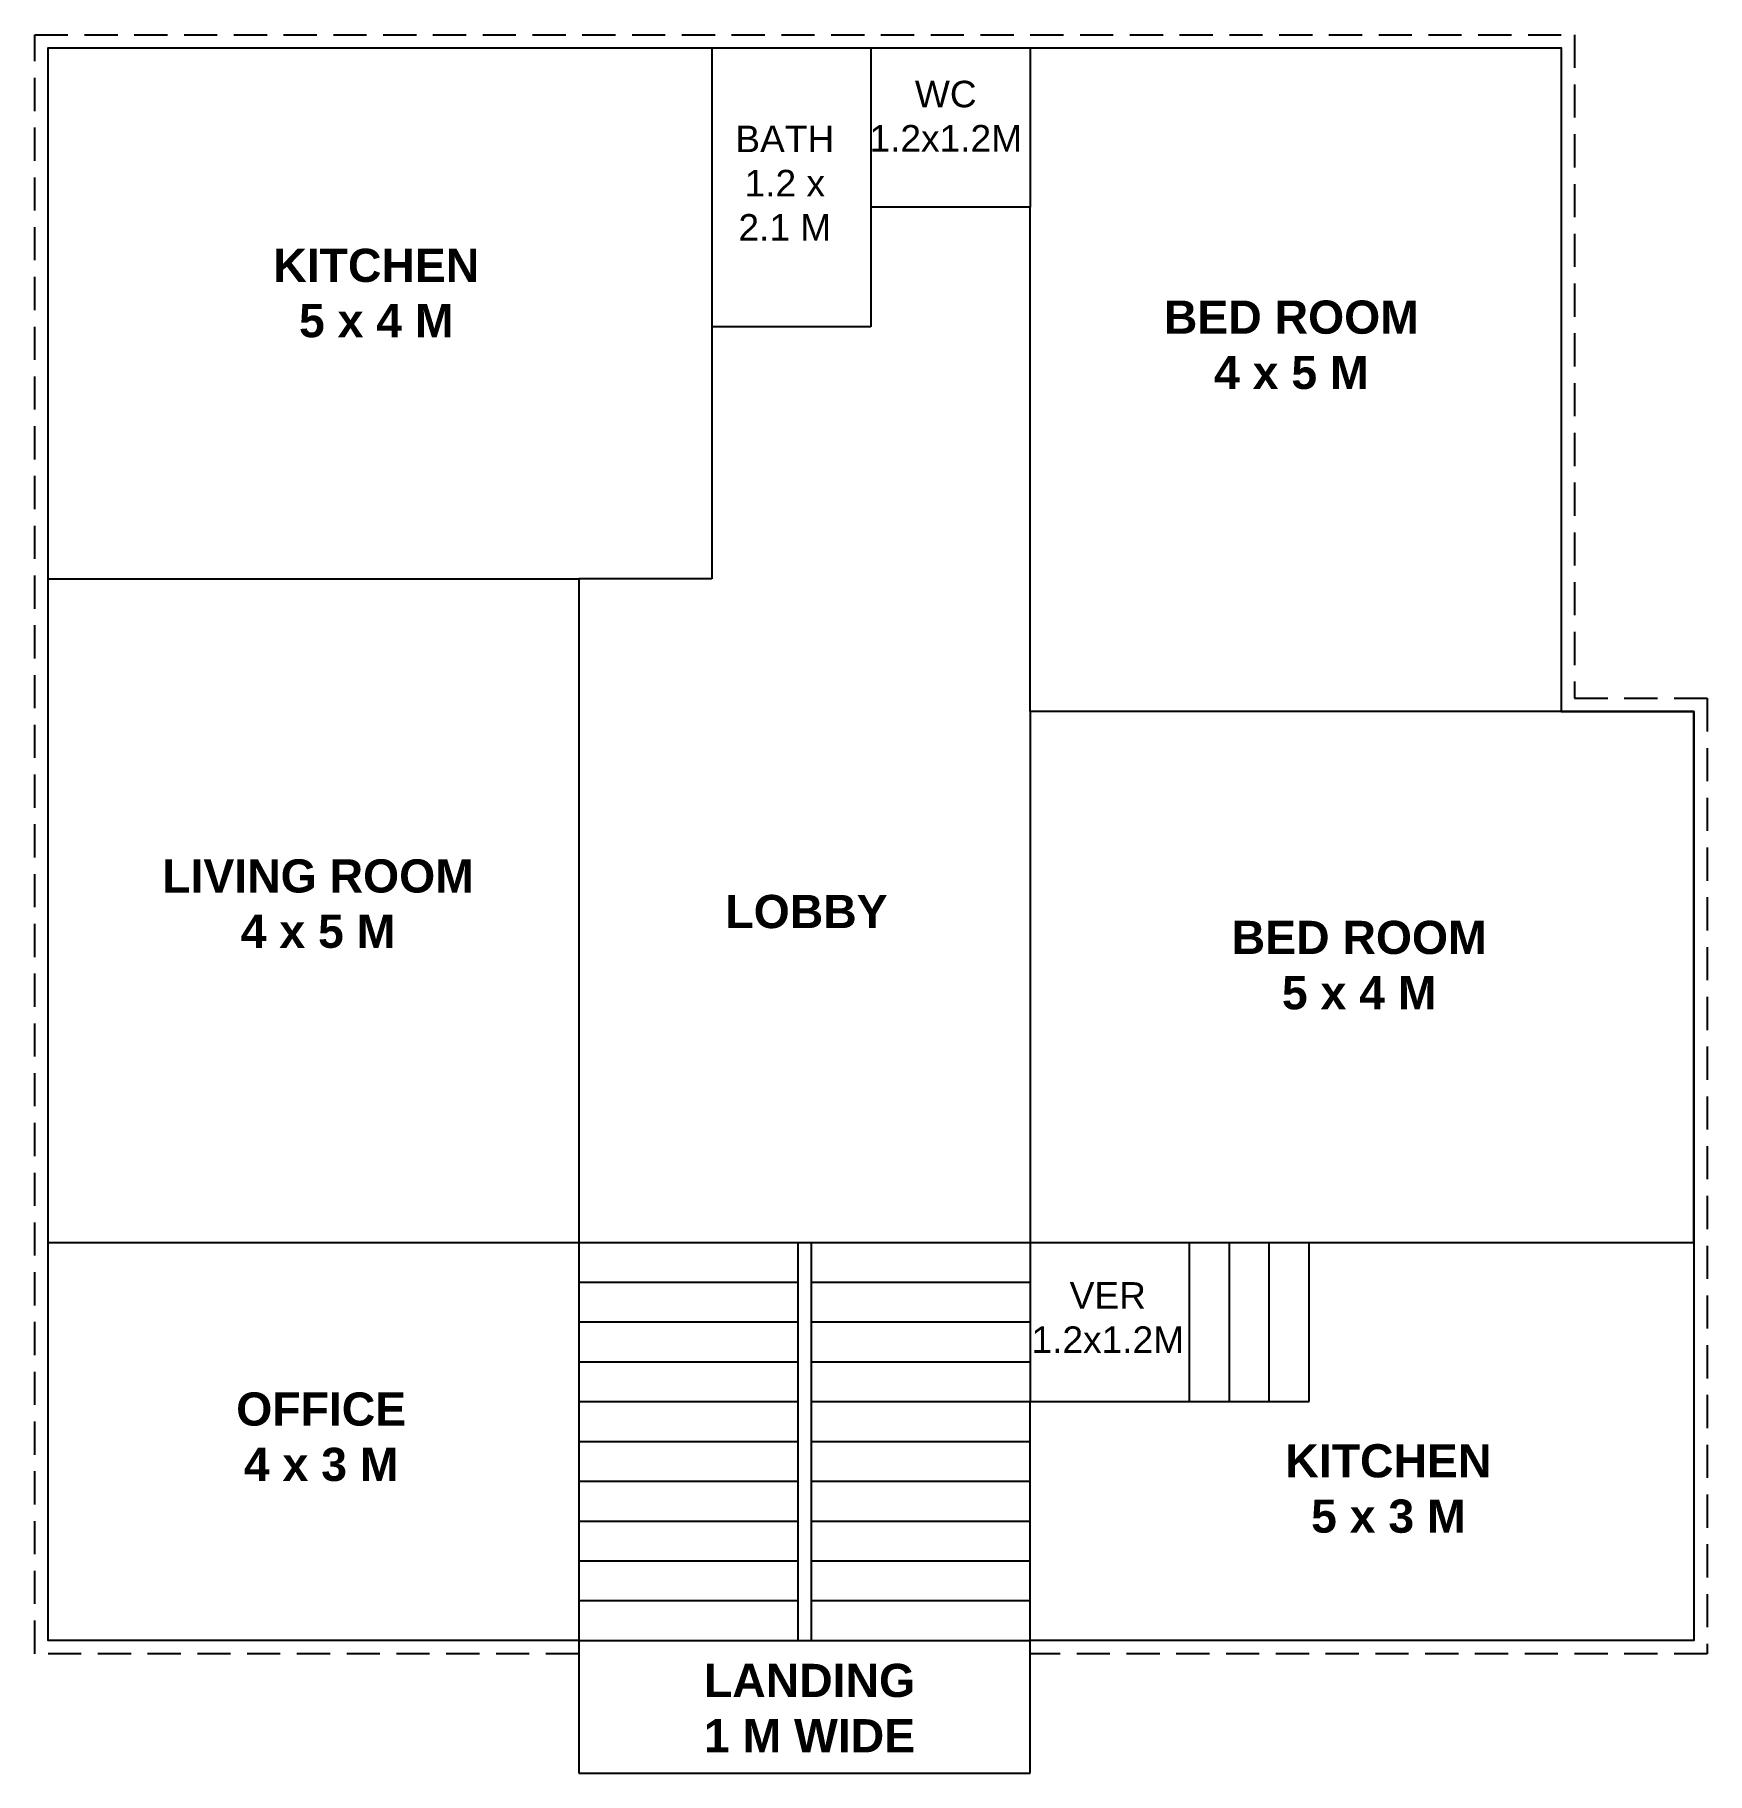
# Model space of a CAD drawing. Header units: metres. Extents: x 14.6 to 27.2, y 15.2 to 28.3.
import ezdxf

# ---------------------------------------------------------------- set-up
doc = ezdxf.new("R2010")
doc.units = ezdxf.units.M
doc.header["$MEASUREMENT"] = 0
doc.linetypes.add('HIDDEN', pattern=[0.375, 0.25, -0.125])
doc.styles.get("Standard").update_dxf_attribs({"font": 'arial.ttf'})

msp = doc.modelspace()

# ---------------------------------------------------------------- linework, layer by layer
for p, q in [((14.678, 24.191), (14.678, 28.191)), ((14.678, 28.191), (19.678, 28.191)), ((19.678, 28.191), (19.678, 24.191)), ((19.678, 28.191), (20.878, 28.191)), ((20.878, 28.191), (20.878, 26.091)), ((20.878, 28.191), (22.078, 28.191)), ((22.078, 28.191), (22.078, 26.991)), ((22.078, 28.191), (26.078, 28.191)), ((26.078, 28.191), (26.078, 23.191)), ((22.078, 26.991), (20.878, 26.991)), ((22.078, 23.191), (22.078, 26.991)), ((20.878, 26.091), (19.678, 26.091)), ((14.678, 19.191), (14.678, 24.191)), ((14.678, 24.191), (18.678, 24.191)), ((18.678, 24.191), (18.678, 19.191)), ((19.678, 24.191), (18.678, 24.191)), ((26.078, 23.191), (22.078, 23.191)), ((22.078, 23.191), (22.078, 19.191)), ((27.078, 23.191), (26.078, 23.191)), ((27.078, 19.191), (27.078, 23.191)), ((14.678, 16.191), (14.678, 19.191)), ((14.678, 19.191), (18.678, 19.191)), ((18.678, 19.191), (18.678, 16.191)), ((18.678, 19.191), (22.078, 19.191)), ((18.678, 19.191), (20.378, 19.191)), ((20.328, 19.191), (20.328, 16.191)), ((20.428, 19.191), (20.428, 16.191)), ((20.428, 19.191), (20.428, 16.191)), ((20.428, 19.191), (20.428, 16.191)), ((20.428, 19.191), (20.428, 16.191)), ((22.078, 19.191), (27.078, 19.191)), ((22.078, 19.191), (22.078, 17.991)), ((23.278, 17.991), (23.278, 19.191)), ((23.578, 17.991), (23.578, 19.191)), ((23.878, 17.991), (23.878, 19.191)), ((24.178, 17.991), (24.178, 19.191)), ((27.078, 19.191), (27.078, 16.191)), ((18.678, 18.891), (20.328, 18.891)), ((20.428, 18.891), (22.078, 18.891)), ((18.678, 18.591), (20.328, 18.591)), ((20.428, 18.591), (22.078, 18.591)), ((18.678, 18.291), (20.328, 18.291)), ((20.428, 18.291), (22.078, 18.291)), ((18.678, 17.991), (20.328, 17.991)), ((20.428, 17.991), (22.078, 17.991)), ((22.078, 17.991), (23.278, 17.991)), ((22.078, 16.191), (22.078, 17.991)), ((23.278, 17.991), (24.178, 17.991)), ((18.678, 17.691), (20.328, 17.691)), ((20.428, 17.691), (22.078, 17.691)), ((18.678, 17.391), (20.328, 17.391)), ((20.428, 17.391), (22.078, 17.391)), ((18.678, 17.091), (20.328, 17.091)), ((20.428, 17.091), (22.078, 17.091)), ((18.678, 16.791), (20.328, 16.791)), ((20.428, 16.791), (22.078, 16.791)), ((18.678, 16.491), (20.328, 16.491)), ((20.428, 16.491), (22.078, 16.491)), ((18.678, 16.191), (14.678, 16.191)), ((18.678, 16.191), (18.678, 16.191)), ((18.678, 16.191), (22.078, 16.191)), ((18.678, 16.191), (18.678, 15.191)), ((27.078, 16.191), (22.078, 16.191)), ((22.078, 15.191), (22.078, 16.191)), ((18.678, 15.191), (22.078, 15.191))]:
    msp.add_line(p, q)
at = {"color": 114, "linetype": 'HIDDEN', "true_color": 0x139b48}
msp.add_lwpolyline([(18.678, 16.091), (14.578, 16.091), (14.578, 28.291), (26.178, 28.291), (26.178, 23.291), (27.178, 23.291), (27.178, 16.091), (22.078, 16.091)], dxfattribs=at)
msp.add_lwpolyline([(18.678, 16.191), (14.678, 16.191), (14.678, 28.191), (26.078, 28.191), (26.078, 23.191), (27.078, 23.191), (27.078, 16.191), (22.078, 16.191)])

# ---------------------------------------------------------------- texts
at = {"attachment_point": 1}
for s, width, insert, char_height in [('\\pxqc;WC\\P1.2x1.2M', 0.93244, (20.975, 27.944), 0.2), ('\\pxqc;BATH\\P1.2 x 2.1 M', 0.90726, (19.775, 27.606), 0.2), ('\\pxqc;{\\fArial|b1|i0|c0|p34;KITCHEN\\P5 x 4 M}', 3.21566, (15.543, 26.678), 0.25), ('\\pxqc;{\\fArial|b1|i0|c0|p34;BED ROOM\\P4 x 5 M}', 3.21566, (22.437, 26.288), 0.25), ('\\pxqc;{\\fArial|b1|i0|c0|p34;LIVING ROOM\\P4 x 5 M}', 3.21566, (15.104, 22.077), 0.25), ('{\\fArial|b1|i0|c0|p34;LOBBY}', 2.46046, (19.781, 21.809), 0.25), ('\\pxqc;{\\fArial|b1|i0|c0|p34;BED ROOM\\P5 x 4 M}', 3.21566, (22.948, 21.614), 0.25), ('\\pxqc;VER\\P1.2x1.2M', 0.89002, (22.217, 18.891), 0.2), ('\\pxqc;{\\fArial|b1|i0|c0|p34;OFFICE\\P4 x 3 M}', 3.21566, (15.128, 18.06), 0.25), ('\\pxqc;{\\fArial|b1|i0|c0|p34;KITCHEN\\P5 x 3 M}', 3.21566, (23.168, 17.67), 0.25), ('\\pxqc;{\\fArial|b1|i0|c0|p34;LANDING\\P1 M WIDE}', 3.21566, (18.807, 16.015), 0.25)]:
    msp.add_mtext_dynamic_manual_height_columns(s, width=width, gutter_width=1, heights=[0], dxfattribs=dict(at, insert=insert, char_height=char_height))

doc.saveas('drawing.dxf')
